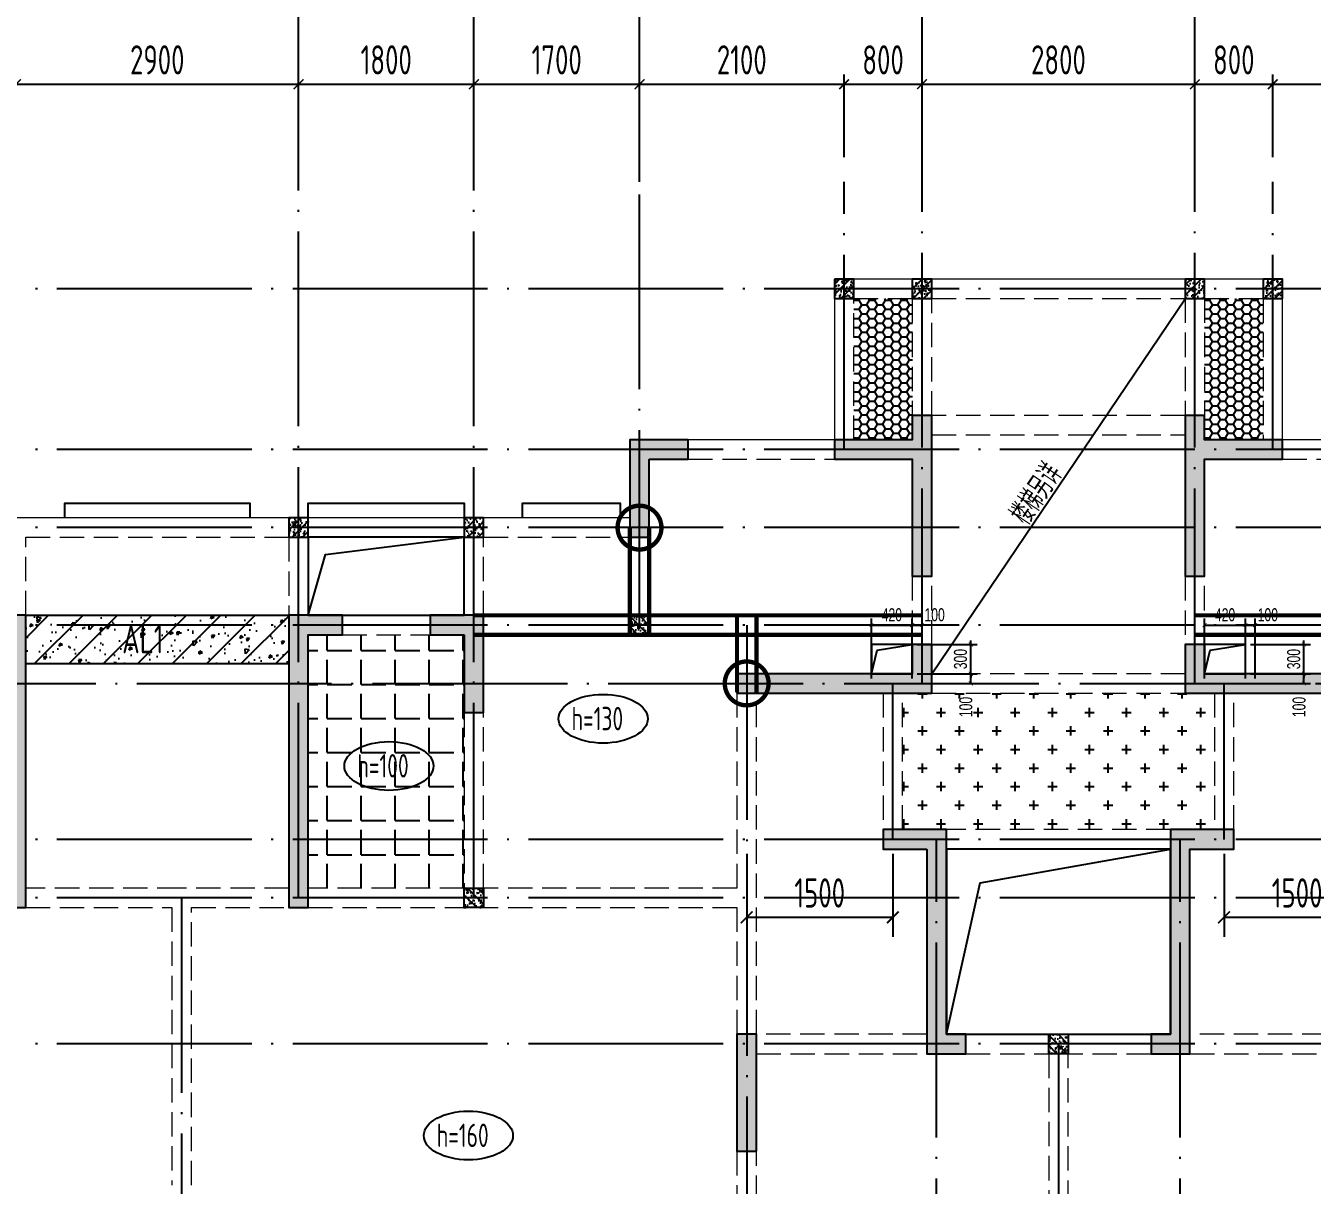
# Model space of a CAD drawing. Extents: x -1307975 to -76406, y -96289 to 379359.
# Drawn here: x -830740 to -817535, y 144855 to 156755 of the extents above; entities that cross this region are included whole.
import ezdxf
from ezdxf.enums import TextEntityAlignment as Align

# ---------------------------------------------------------------- set-up
doc = ezdxf.new("R2010")
doc.units = 0
doc.header["$LTSCALE"] = 1000
for name, pattern in [('DASH', [0.35, 0.25, -0.1]), ('DASHED', [0.75, 0.5, -0.25]), ('DOTE', [2.42, 2, -0.2, 0.02, -0.2])]:
    doc.linetypes.add(name, pattern=pattern)
doc.layers.get('0').update_dxf_attribs({"linetype": 'CONTINUOUS'})
doc.layers.get('DEFPOINTS').update_dxf_attribs({"linetype": 'CONTINUOUS'})
doc.layers.add('+公共字体', color=7, linetype='CONTINUOUS', lineweight=20)
for name, color, linetype in [('A-AXIS', 1, 'CONTINUOUS'), ('A-DOTE', 10, 'DOTE'), ('BEAM', 4, 'DASHED'), ('ROOF', 183, 'CONTINUOUS'), ('S-B板填充', 251, 'CONTINUOUS'), ('S-B板标注', 3, 'CONTINUOUS'), ('S-B板配筋号', 7, 'CONTINUOUS'), ('S-C承台编号', 6, 'CONTINUOUS'), ('S-D洞口', 4, 'CONTINUOUS'), ('S-D洞口标注', 3, 'CONTINUOUS'), ('S-L主梁线', 4, 'DASH'), ('S-Q墙填充', 252, 'CONTINUOUS'), ('S-Q墙实线', 6, 'CONTINUOUS'), ('S-Q墙标注', 3, 'CONTINUOUS'), ('S-Y一般标注', 3, 'CONTINUOUS'), ('S-板正筋', 2, 'CONTINUOUS'), ('S-构造柱', 212, 'CONTINUOUS'), ('TEXT', 2, 'CONTINUOUS'), ('水平筋标注', 7, 'CONTINUOUS'), ('看线', 251, 'CONTINUOUS')]:
    doc.layers.add(name, color=color, linetype=linetype)
doc.layers.add('配箍校核', color=34, linetype='CONTINUOUS', plot=False)
doc.styles.add('TSSD_DIMENSION', font='Tssdeng.shx', dxfattribs={"width": 0.7, "bigfont": 'tssdchn.shx'})
doc.styles.add('TSSD_REIN', font='tssdeng.shx', dxfattribs={"width": 0.7, "height": 300, "bigfont": 'tssdchn.shx'})
doc.styles.add('结构文字', font='zstxt.shx', dxfattribs={"width": 0.7, "bigfont": 'zshz.shx'})
doc.dimstyles.new('STRUCK', dxfattribs={"dimtxt": 400, "dimasz": 121, "dimexe": 200, "dimexo": 150, "dimgap": 115, "dimtad": 1, "dimdec": 0, "dimdsep": 46, "dimtxsty": '结构文字', "dimblk": 'ARCHTICK', "dimcen": 400, "dimclrd": 3, "dimclre": 3, "dimclrt": 7, "dimadec": 0, "dimazin": 0, "dimtfac": 1, "dimtdec": 0, "dimtix": 1, "dimtmove": 2, "dimatfit": 3, "dimldrblk": '_DIMX', "dimfxl": 1, "dimtolj": 1, "dimtzin": 0, "dimarcsym": 0})
doc.dimstyles.new('STRUCK30', dxfattribs={"dimscale": 0.33333, "dimtxt": 400, "dimasz": 121, "dimexe": 200, "dimexo": 150, "dimgap": 115, "dimtad": 1, "dimdec": 0, "dimdsep": 46, "dimtxsty": '结构文字', "dimblk": 'ARCHTICK', "dimcen": 400, "dimclrd": 3, "dimclre": 3, "dimclrt": 7, "dimadec": 0, "dimazin": 0, "dimtfac": 1, "dimtdec": 0, "dimtix": 1, "dimtmove": 2, "dimatfit": 3, "dimldrblk": '_DIMX', "dimfxl": 1, "dimtolj": 1, "dimtzin": 0, "dimarcsym": 0})
doc.dimstyles.new('TSSD_100_100', dxfattribs={"dimtxt": 300, "dimasz": 100, "dimexe": 100, "dimexo": 250, "dimgap": 100, "dimtad": 1, "dimdec": 0, "dimzin": 0, "dimdsep": 46, "dimtxsty": 'TSSD_DIMENSION', "dimblk": 'ARCHTICK', "dimcen": 0, "dimdle": 100, "dimclrt": 7, "dimadec": 0, "dimazin": 0, "dimtfac": 1, "dimtdec": 0, "dimtix": 1, "dimtmove": 2, "dimatfit": 3, "dimldrblk": 'ARCHTICK', "dimfxl": 1, "dimtolj": 1, "dimtzin": 0, "dimarcsym": 0})

# ---------------------------------------------------------------- blocks, each defined once
blk = doc.blocks.new('_ArchTick')
at = {"color": 0, "linetype": 'ByBlock', "const_width": 0.15}
blk.add_lwpolyline([(-0.5, -0.5), (0.5, 0.5)], dxfattribs=at)
blk = doc.blocks.new('*D275')
at = {"layer": 'DEFPOINTS', "color": 0, "transparency": 16777216}
for p in [(31400, 19250), (29600, 18250), (31400, 18250)]:
    blk.add_point(p, dxfattribs=at)
at = {"layer": 'S-Y一般标注', "color": 0, "lineweight": -2, "transparency": 16777216}
for p, q in [((29600, 18500), (29600, 19350)), ((31400, 18500), (31400, 19350)), ((29500, 19250), (31500, 19250))]:
    blk.add_line(p, q, dxfattribs=at)
at = {"layer": 'S-Y一般标注', "color": 0, "lineweight": -2, "transparency": 16777216, "xscale": 100, "yscale": 100, "zscale": 100, "rotation": 180}
blk.add_blockref('_ArchTick', (29600, 19250), dxfattribs=at)
at = {"layer": 'S-Y一般标注', "color": 0, "lineweight": -2, "transparency": 16777216, "xscale": 100, "yscale": 100, "zscale": 100}
blk.add_blockref('_ArchTick', (31400, 19250), dxfattribs=at)
at = {"layer": 'S-Y一般标注', "color": 7, "transparency": 16777216, "insert": (30500, 19500), "char_height": 300, "attachment_point": 5, "style": 'TSSD_DIMENSION'}
blk.add_mtext('\\A1;1800', dxfattribs=at)
blk = doc.blocks.new('*D276')
at = {"layer": 'DEFPOINTS', "color": 0, "transparency": 16777216}
for p in [(34300, 19250), (31400, 18250), (34300, 18250)]:
    blk.add_point(p, dxfattribs=at)
at = {"layer": 'S-Y一般标注', "color": 0, "lineweight": -2, "transparency": 16777216}
for p, q in [((31400, 18500), (31400, 19350)), ((34300, 18500), (34300, 19350)), ((31300, 19250), (34400, 19250))]:
    blk.add_line(p, q, dxfattribs=at)
at = {"layer": 'S-Y一般标注', "color": 0, "lineweight": -2, "transparency": 16777216, "xscale": 100, "yscale": 100, "zscale": 100, "rotation": 180}
blk.add_blockref('_ArchTick', (31400, 19250), dxfattribs=at)
at = {"layer": 'S-Y一般标注', "color": 0, "lineweight": -2, "transparency": 16777216, "xscale": 100, "yscale": 100, "zscale": 100}
blk.add_blockref('_ArchTick', (34300, 19250), dxfattribs=at)
at = {"layer": 'S-Y一般标注', "color": 7, "transparency": 16777216, "insert": (32850, 19500), "char_height": 300, "attachment_point": 5, "style": 'TSSD_DIMENSION'}
blk.add_mtext('\\A1;2900', dxfattribs=at)
blk = doc.blocks.new('*D277')
at = {"layer": 'DEFPOINTS', "color": 0, "transparency": 16777216}
for p in [(36100, 19250), (34300, 18250), (36100, 18250)]:
    blk.add_point(p, dxfattribs=at)
at = {"layer": 'S-Y一般标注', "color": 0, "lineweight": -2, "transparency": 16777216}
for p, q in [((34300, 18500), (34300, 19350)), ((36100, 18500), (36100, 19350)), ((34200, 19250), (36200, 19250))]:
    blk.add_line(p, q, dxfattribs=at)
at = {"layer": 'S-Y一般标注', "color": 0, "lineweight": -2, "transparency": 16777216, "xscale": 100, "yscale": 100, "zscale": 100, "rotation": 180}
blk.add_blockref('_ArchTick', (34300, 19250), dxfattribs=at)
at = {"layer": 'S-Y一般标注', "color": 0, "lineweight": -2, "transparency": 16777216, "xscale": 100, "yscale": 100, "zscale": 100}
blk.add_blockref('_ArchTick', (36100, 19250), dxfattribs=at)
at = {"layer": 'S-Y一般标注', "color": 7, "transparency": 16777216, "insert": (35200, 19500), "char_height": 300, "attachment_point": 5, "style": 'TSSD_DIMENSION'}
blk.add_mtext('\\A1;1800', dxfattribs=at)
blk = doc.blocks.new('*D278')
at = {"layer": 'DEFPOINTS', "color": 0, "transparency": 16777216}
for p in [(37800, 19250), (36100, 18250), (37800, 18250)]:
    blk.add_point(p, dxfattribs=at)
at = {"layer": 'S-Y一般标注', "color": 0, "lineweight": -2, "transparency": 16777216}
for p, q in [((36100, 18500), (36100, 19350)), ((37800, 18500), (37800, 19350)), ((36000, 19250), (37900, 19250))]:
    blk.add_line(p, q, dxfattribs=at)
at = {"layer": 'S-Y一般标注', "color": 0, "lineweight": -2, "transparency": 16777216, "xscale": 100, "yscale": 100, "zscale": 100, "rotation": 180}
blk.add_blockref('_ArchTick', (36100, 19250), dxfattribs=at)
at = {"layer": 'S-Y一般标注', "color": 0, "lineweight": -2, "transparency": 16777216, "xscale": 100, "yscale": 100, "zscale": 100}
blk.add_blockref('_ArchTick', (37800, 19250), dxfattribs=at)
at = {"layer": 'S-Y一般标注', "color": 7, "transparency": 16777216, "insert": (36950, 19500), "char_height": 300, "attachment_point": 5, "style": 'TSSD_DIMENSION'}
blk.add_mtext('\\A1;1700', dxfattribs=at)
blk = doc.blocks.new('*D279')
at = {"layer": 'DEFPOINTS', "color": 0, "transparency": 16777216}
for p in [(40700, 19250), (39900, 18250), (40700, 18250)]:
    blk.add_point(p, dxfattribs=at)
at = {"layer": 'S-Y一般标注', "color": 0, "lineweight": -2, "transparency": 16777216}
for p, q in [((39900, 18500), (39900, 19350)), ((40700, 18500), (40700, 19350)), ((39800, 19250), (40800, 19250))]:
    blk.add_line(p, q, dxfattribs=at)
at = {"layer": 'S-Y一般标注', "color": 0, "lineweight": -2, "transparency": 16777216, "xscale": 100, "yscale": 100, "zscale": 100, "rotation": 180}
blk.add_blockref('_ArchTick', (39900, 19250), dxfattribs=at)
at = {"layer": 'S-Y一般标注', "color": 0, "lineweight": -2, "transparency": 16777216, "xscale": 100, "yscale": 100, "zscale": 100}
blk.add_blockref('_ArchTick', (40700, 19250), dxfattribs=at)
at = {"layer": 'S-Y一般标注', "color": 7, "transparency": 16777216, "insert": (40300, 19500), "char_height": 300, "attachment_point": 5, "style": 'TSSD_DIMENSION'}
blk.add_mtext('\\A1;800', dxfattribs=at)
blk = doc.blocks.new('*D280')
at = {"layer": 'DEFPOINTS', "color": 0, "transparency": 16777216}
for p in [(43500, 19250), (40700, 18250), (43500, 18250)]:
    blk.add_point(p, dxfattribs=at)
at = {"layer": 'S-Y一般标注', "color": 0, "lineweight": -2, "transparency": 16777216}
for p, q in [((40700, 18500), (40700, 19350)), ((43500, 18500), (43500, 19350)), ((40600, 19250), (43600, 19250))]:
    blk.add_line(p, q, dxfattribs=at)
at = {"layer": 'S-Y一般标注', "color": 0, "lineweight": -2, "transparency": 16777216, "xscale": 100, "yscale": 100, "zscale": 100, "rotation": 180}
blk.add_blockref('_ArchTick', (40700, 19250), dxfattribs=at)
at = {"layer": 'S-Y一般标注', "color": 0, "lineweight": -2, "transparency": 16777216, "xscale": 100, "yscale": 100, "zscale": 100}
blk.add_blockref('_ArchTick', (43500, 19250), dxfattribs=at)
at = {"layer": 'S-Y一般标注', "color": 7, "transparency": 16777216, "insert": (42100, 19500), "char_height": 300, "attachment_point": 5, "style": 'TSSD_DIMENSION'}
blk.add_mtext('\\A1;2800', dxfattribs=at)
blk = doc.blocks.new('*D281')
at = {"layer": 'DEFPOINTS', "color": 0, "transparency": 16777216}
for p in [(46400, 19250), (44300, 18250), (46400, 18250)]:
    blk.add_point(p, dxfattribs=at)
at = {"layer": 'S-Y一般标注', "color": 0, "lineweight": -2, "transparency": 16777216}
for p, q in [((44300, 18500), (44300, 19350)), ((46400, 18500), (46400, 19350)), ((44200, 19250), (46500, 19250))]:
    blk.add_line(p, q, dxfattribs=at)
at = {"layer": 'S-Y一般标注', "color": 0, "lineweight": -2, "transparency": 16777216, "xscale": 100, "yscale": 100, "zscale": 100, "rotation": 180}
blk.add_blockref('_ArchTick', (44300, 19250), dxfattribs=at)
at = {"layer": 'S-Y一般标注', "color": 0, "lineweight": -2, "transparency": 16777216, "xscale": 100, "yscale": 100, "zscale": 100}
blk.add_blockref('_ArchTick', (46400, 19250), dxfattribs=at)
at = {"layer": 'S-Y一般标注', "color": 7, "transparency": 16777216, "insert": (45742, 19500), "char_height": 300, "attachment_point": 5, "style": 'TSSD_DIMENSION'}
blk.add_mtext('\\A1;2100', dxfattribs=at)
blk = doc.blocks.new('*D299')
at = {"layer": 'DEFPOINTS', "color": 0, "transparency": 16777216}
for p in [(39900, 19250), (37800, 18250), (39900, 18250)]:
    blk.add_point(p, dxfattribs=at)
at = {"layer": 'S-Y一般标注', "color": 0, "lineweight": -2, "transparency": 16777216}
for p, q in [((37800, 18500), (37800, 19350)), ((39900, 18500), (39900, 19350)), ((37700, 19250), (40000, 19250))]:
    blk.add_line(p, q, dxfattribs=at)
at = {"layer": 'S-Y一般标注', "color": 0, "lineweight": -2, "transparency": 16777216, "xscale": 100, "yscale": 100, "zscale": 100, "rotation": 180}
blk.add_blockref('_ArchTick', (37800, 19250), dxfattribs=at)
at = {"layer": 'S-Y一般标注', "color": 0, "lineweight": -2, "transparency": 16777216, "xscale": 100, "yscale": 100, "zscale": 100}
blk.add_blockref('_ArchTick', (39900, 19250), dxfattribs=at)
at = {"layer": 'S-Y一般标注', "color": 7, "transparency": 16777216, "insert": (38850, 19500), "char_height": 300, "attachment_point": 5, "style": 'TSSD_DIMENSION'}
blk.add_mtext('\\A1;2100', dxfattribs=at)
blk = doc.blocks.new('*D300')
at = {"layer": 'DEFPOINTS', "color": 0, "transparency": 16777216}
for p in [(44300, 19250), (43500, 18250), (44300, 18250)]:
    blk.add_point(p, dxfattribs=at)
at = {"layer": 'S-Y一般标注', "color": 0, "lineweight": -2, "transparency": 16777216}
for p, q in [((43500, 18500), (43500, 19350)), ((44300, 18500), (44300, 19350)), ((43400, 19250), (44400, 19250))]:
    blk.add_line(p, q, dxfattribs=at)
at = {"layer": 'S-Y一般标注', "color": 0, "lineweight": -2, "transparency": 16777216, "xscale": 100, "yscale": 100, "zscale": 100, "rotation": 180}
blk.add_blockref('_ArchTick', (43500, 19250), dxfattribs=at)
at = {"layer": 'S-Y一般标注', "color": 0, "lineweight": -2, "transparency": 16777216, "xscale": 100, "yscale": 100, "zscale": 100}
blk.add_blockref('_ArchTick', (44300, 19250), dxfattribs=at)
at = {"layer": 'S-Y一般标注', "color": 7, "transparency": 16777216, "insert": (43900, 19500), "char_height": 300, "attachment_point": 5, "style": 'TSSD_DIMENSION'}
blk.add_mtext('\\A1;800', dxfattribs=at)
blk = doc.blocks.new('20210729.03504727')
at = {"layer": '看线', "color": 202, "ltscale": 0.5}
for points in [[(26800, 10800), (26800, 10950), (28700, 10950), (28700, 10800)], [(29300, 10800), (29300, 10950), (30900, 10950), (30900, 10800)], [(31500, 10800), (31500, 10950), (32500, 10950), (32500, 10800)]]:
    blk.add_lwpolyline(points, dxfattribs=at)
blk = doc.blocks.new('*D920')
at = {"layer": 'DEFPOINTS', "color": 0, "transparency": 16777216}
for p in [(-818220, 150405), (-817620, 150405), (-818220, 150105)]:
    blk.add_point(p, dxfattribs=at)
at = {"layer": 'S-D洞口标注', "color": 3, "lineweight": -2, "transparency": 16777216}
for p, q in [((-817620, 150405), (-817620, 150445)), ((-818170, 150405), (-817554, 150405)), ((-817620, 150105), (-817620, 150405)), ((-818170, 150105), (-817554, 150105)), ((-817620, 150105), (-817620, 150065))]:
    blk.add_line(p, q, dxfattribs=at)
at = {"layer": 'S-D洞口标注', "color": 3, "lineweight": -2, "transparency": 16777216, "xscale": 40.33293, "yscale": 40.33293, "zscale": 40.33293}
for p, rotation in [((-817620, 150405), 270), ((-817620, 150105), 90)]:
    blk.add_blockref('_ArchTick', p, dxfattribs=dict(at, rotation=rotation))
at = {"layer": 'S-D洞口标注', "color": 7, "transparency": 16777216, "insert": (-817725, 150255), "char_height": 133.3, "attachment_point": 5, "rotation": 90, "style": '结构文字'}
blk.add_mtext('\\A1;300', dxfattribs=at)
blk = doc.blocks.new('_DIMX')
blk.add_line((-150, 0), (150, 0))
at = {"const_width": 50}
blk.add_lwpolyline([(-70, -70), (70, 70)], dxfattribs=at)
blk = doc.blocks.new('*D921')
at = {"layer": 'DEFPOINTS', "color": 0, "transparency": 16777216}
for p in [(-818220, 150604), (-818640, 150004), (-818220, 150005)]:
    blk.add_point(p, dxfattribs=at)
at = {"layer": 'S-D洞口标注', "color": 3, "lineweight": -2, "transparency": 16777216}
for p, q in [((-818640, 150054), (-818640, 150671)), ((-818640, 150604), (-818220, 150604)), ((-818220, 150055), (-818220, 150671))]:
    blk.add_line(p, q, dxfattribs=at)
at = {"layer": 'S-D洞口标注', "color": 3, "lineweight": -2, "transparency": 16777216, "xscale": 40.33293, "yscale": 40.33293, "zscale": 40.33293, "rotation": 180}
blk.add_blockref('_ArchTick', (-818640, 150604), dxfattribs=at)
at = {"layer": 'S-D洞口标注', "color": 3, "lineweight": -2, "transparency": 16777216, "xscale": 40.33293, "yscale": 40.33293, "zscale": 40.33293}
blk.add_blockref('_ArchTick', (-818220, 150604), dxfattribs=at)
at = {"layer": 'S-D洞口标注', "color": 7, "transparency": 16777216, "insert": (-818430, 150709), "char_height": 133.3, "attachment_point": 5, "style": '结构文字'}
blk.add_mtext('\\A1;420', dxfattribs=at)
blk = doc.blocks.new('*D922')
at = {"layer": 'DEFPOINTS', "color": 0, "transparency": 16777216}
for p in [(-818120, 150604), (-818220, 150005), (-818120, 150005)]:
    blk.add_point(p, dxfattribs=at)
at = {"layer": 'S-D洞口标注', "color": 3, "lineweight": -2, "transparency": 16777216}
for p, q in [((-818220, 150055), (-818220, 150671)), ((-818220, 150604), (-818120, 150604)), ((-818120, 150055), (-818120, 150671))]:
    blk.add_line(p, q, dxfattribs=at)
at = {"layer": 'S-D洞口标注', "color": 3, "lineweight": -2, "transparency": 16777216, "xscale": 40.33293, "yscale": 40.33293, "zscale": 40.33293, "rotation": 180}
blk.add_blockref('_ArchTick', (-818220, 150604), dxfattribs=at)
at = {"layer": 'S-D洞口标注', "color": 3, "lineweight": -2, "transparency": 16777216, "xscale": 40.33293, "yscale": 40.33293, "zscale": 40.33293}
blk.add_blockref('_ArchTick', (-818120, 150604), dxfattribs=at)
at = {"layer": 'S-D洞口标注', "color": 7, "transparency": 16777216, "insert": (-817991, 150709), "char_height": 133.3, "attachment_point": 5, "style": '结构文字'}
blk.add_mtext('\\A1;100', dxfattribs=at)
blk = doc.blocks.new('*D923')
at = {"layer": 'DEFPOINTS', "color": 0, "transparency": 16777216}
for p in [(-818220, 150105), (-817620, 150105), (-818220, 150005)]:
    blk.add_point(p, dxfattribs=at)
at = {"layer": 'S-D洞口标注', "color": 3, "lineweight": -2, "transparency": 16777216}
for p, q in [((-818170, 150105), (-817554, 150105)), ((-817620, 150005), (-817620, 150105)), ((-818170, 150005), (-817554, 150005))]:
    blk.add_line(p, q, dxfattribs=at)
at = {"layer": 'S-D洞口标注', "color": 3, "lineweight": -2, "transparency": 16777216, "xscale": 40.33293, "yscale": 40.33293, "zscale": 40.33293}
for p, rotation in [((-817620, 150105), 90), ((-817620, 150005), 270)]:
    blk.add_blockref('_ArchTick', p, dxfattribs=dict(at, rotation=rotation))
at = {"layer": 'S-D洞口标注', "color": 7, "transparency": 16777216, "insert": (-817670, 149763), "char_height": 133.3, "attachment_point": 5, "rotation": 90, "style": '结构文字'}
blk.add_mtext('\\A1;100', dxfattribs=at)
blk = doc.blocks.new('*D924')
at = {"layer": 'DEFPOINTS', "color": 0, "transparency": 16777216}
for p in [(-821640, 150405), (-821040, 150405), (-821640, 150105)]:
    blk.add_point(p, dxfattribs=at)
at = {"layer": 'S-D洞口标注', "color": 3, "lineweight": -2, "transparency": 16777216}
for p, q in [((-821040, 150405), (-821040, 150445)), ((-821590, 150405), (-820974, 150405)), ((-821040, 150105), (-821040, 150405)), ((-821590, 150105), (-820974, 150105)), ((-821040, 150105), (-821040, 150065))]:
    blk.add_line(p, q, dxfattribs=at)
at = {"layer": 'S-D洞口标注', "color": 3, "lineweight": -2, "transparency": 16777216, "xscale": 40.33293, "yscale": 40.33293, "zscale": 40.33293}
for p, rotation in [((-821040, 150405), 270), ((-821040, 150105), 90)]:
    blk.add_blockref('_ArchTick', p, dxfattribs=dict(at, rotation=rotation))
at = {"layer": 'S-D洞口标注', "color": 7, "transparency": 16777216, "insert": (-821145, 150255), "char_height": 133.3, "attachment_point": 5, "rotation": 90, "style": '结构文字'}
blk.add_mtext('\\A1;300', dxfattribs=at)
blk = doc.blocks.new('*D925')
at = {"layer": 'DEFPOINTS', "color": 0, "transparency": 16777216}
for p in [(-821640, 150604), (-822060, 150004), (-821640, 150005)]:
    blk.add_point(p, dxfattribs=at)
at = {"layer": 'S-D洞口标注', "color": 3, "lineweight": -2, "transparency": 16777216}
for p, q in [((-822060, 150054), (-822060, 150671)), ((-822060, 150604), (-821640, 150604)), ((-821640, 150055), (-821640, 150671))]:
    blk.add_line(p, q, dxfattribs=at)
at = {"layer": 'S-D洞口标注', "color": 3, "lineweight": -2, "transparency": 16777216, "xscale": 40.33293, "yscale": 40.33293, "zscale": 40.33293, "rotation": 180}
blk.add_blockref('_ArchTick', (-822060, 150604), dxfattribs=at)
at = {"layer": 'S-D洞口标注', "color": 3, "lineweight": -2, "transparency": 16777216, "xscale": 40.33293, "yscale": 40.33293, "zscale": 40.33293}
blk.add_blockref('_ArchTick', (-821640, 150604), dxfattribs=at)
at = {"layer": 'S-D洞口标注', "color": 7, "transparency": 16777216, "insert": (-821850, 150709), "char_height": 133.3, "attachment_point": 5, "style": '结构文字'}
blk.add_mtext('\\A1;420', dxfattribs=at)
blk = doc.blocks.new('*D926')
at = {"layer": 'DEFPOINTS', "color": 0, "transparency": 16777216}
for p in [(-821540, 150604), (-821640, 150005), (-821540, 150005)]:
    blk.add_point(p, dxfattribs=at)
at = {"layer": 'S-D洞口标注', "color": 3, "lineweight": -2, "transparency": 16777216}
for p, q in [((-821640, 150055), (-821640, 150671)), ((-821640, 150604), (-821540, 150604)), ((-821540, 150055), (-821540, 150671))]:
    blk.add_line(p, q, dxfattribs=at)
at = {"layer": 'S-D洞口标注', "color": 3, "lineweight": -2, "transparency": 16777216, "xscale": 40.33293, "yscale": 40.33293, "zscale": 40.33293, "rotation": 180}
blk.add_blockref('_ArchTick', (-821640, 150604), dxfattribs=at)
at = {"layer": 'S-D洞口标注', "color": 3, "lineweight": -2, "transparency": 16777216, "xscale": 40.33293, "yscale": 40.33293, "zscale": 40.33293}
blk.add_blockref('_ArchTick', (-821540, 150604), dxfattribs=at)
at = {"layer": 'S-D洞口标注', "color": 7, "transparency": 16777216, "insert": (-821411, 150709), "char_height": 133.3, "attachment_point": 5, "style": '结构文字'}
blk.add_mtext('\\A1;100', dxfattribs=at)
blk = doc.blocks.new('*D927')
at = {"layer": 'DEFPOINTS', "color": 0, "transparency": 16777216}
for p in [(-821640, 150105), (-821040, 150105), (-821640, 150005)]:
    blk.add_point(p, dxfattribs=at)
at = {"layer": 'S-D洞口标注', "color": 3, "lineweight": -2, "transparency": 16777216}
for p, q in [((-821590, 150105), (-820974, 150105)), ((-821040, 150005), (-821040, 150105)), ((-821590, 150005), (-820974, 150005))]:
    blk.add_line(p, q, dxfattribs=at)
at = {"layer": 'S-D洞口标注', "color": 3, "lineweight": -2, "transparency": 16777216, "xscale": 40.33293, "yscale": 40.33293, "zscale": 40.33293}
for p, rotation in [((-821040, 150105), 90), ((-821040, 150005), 270)]:
    blk.add_blockref('_ArchTick', p, dxfattribs=dict(at, rotation=rotation))
at = {"layer": 'S-D洞口标注', "color": 7, "transparency": 16777216, "insert": (-821090, 149763), "char_height": 133.3, "attachment_point": 5, "rotation": 90, "style": '结构文字'}
blk.add_mtext('\\A1;100', dxfattribs=at)
blk = doc.blocks.new('20210803.22403995')
at = {"layer": '+公共字体', "color": 2, "const_width": 45}
for points in [[(-831038, -168387, 1), (-831038, -167937, 1), (-831038, -168387, -1)], [(-829938, -169986, 1), (-829938, -169536, 1), (-829938, -169986, -1)]]:
    blk.add_lwpolyline(points, format="xyb", dxfattribs=at)
blk = doc.blocks.new('20210807.15312446')
at = {"layer": 'S-Q墙填充'}
h = blk.add_hatch(color=252, dxfattribs=at)
h.dxf.hatch_style = 1
h.paths.add_polyline_path([(97216, 67840), (97216, 68190), (97016, 68190), (97016, 67940), (96216, 67940), (96216, 67740), (97016, 67740), (97016, 66540), (97216, 66540)])
h = blk.add_hatch(color=252, dxfattribs=at)
h.dxf.hatch_style = 1
h.paths.add_polyline_path([(99816, 67840), (99816, 66540), (100016, 66540), (100016, 67740), (100815, 67740), (100815, 67940), (100016, 67940), (100016, 68190), (99816, 68190)])
h = blk.add_hatch(color=252, dxfattribs=at)
h.dxf.hatch_style = 1
h.paths.add_polyline_path([(94316, 67740), (94716, 67740), (94716, 67940), (94116, 67940), (94116, 66940), (94316, 66940)])
h = blk.add_hatch(color=252, dxfattribs=at)
h.dxf.hatch_style = 1
h.paths.add_polyline_path([(87916, 66140), (87416, 66140), (87416, 65940), (87716, 65940), (87716, 63140), (87916, 63140)])
h = blk.add_hatch(color=252, dxfattribs=at)
h.dxf.hatch_style = 1
h.paths.add_polyline_path([(90616, 66140), (90616, 63140), (90816, 63140), (90816, 65940), (91166, 65940), (91166, 66140)])
h = blk.add_hatch(color=252, dxfattribs=at)
h.dxf.hatch_style = 1
h.paths.add_polyline_path([(92416, 65940), (92416, 65140), (92616, 65140), (92616, 66140), (92066, 66140), (92066, 65940)])
h = blk.add_hatch(color=252, dxfattribs=at)
h.dxf.hatch_style = 1
h.paths.add_polyline_path([(95216, 65340), (96816, 65340), (97216, 65340), (97216, 65840), (97016, 65840), (97016, 65540), (96816, 65540), (95216, 65540)])
h = blk.add_hatch(color=252, dxfattribs=at)
h.dxf.hatch_style = 1
h.paths.add_polyline_path([(100016, 65540), (100016, 65840), (99816, 65840), (99816, 65340), (100216, 65340), (101816, 65340), (101816, 65540), (100216, 65540)])
h = blk.add_hatch(color=252, dxfattribs=at)
h.dxf.hatch_style = 1
h.paths.add_polyline_path([(97166, 63740), (97166, 61640), (97566, 61640), (97566, 61840), (97366, 61840), (97366, 63940), (96716, 63940), (96716, 63740)])
h = blk.add_hatch(color=252, dxfattribs=at)
h.dxf.hatch_style = 1
h.paths.add_polyline_path([(99666, 61840), (99466, 61840), (99466, 61640), (99866, 61640), (99866, 63740), (100316, 63740), (100316, 63940), (99666, 63940)])
h = blk.add_hatch(color=252, dxfattribs=at)
h.dxf.hatch_style = 1
h.paths.add_polyline_path([(95416, 60640), (95416, 61840), (95216, 61840), (95216, 60640)])
at = {"layer": 'S-D洞口', "color": 5}
for points in [[(90816, 66140), (92416, 66140), (92416, 66940), (90816, 66940), (90816, 66140), (90993, 66762), (92416, 66940)], [(97366, 61840), (99666, 61840), (99666, 63740), (97366, 63740), (97366, 61840), (97712, 63393), (99666, 63740)]]:
    blk.add_lwpolyline(points, dxfattribs=at)
at = {"layer": 'S-L主梁线', "linetype": 'ByBlock', "lineweight": 18}
for p, q in [((96216, 69590), (96216, 67940)), ((97116, 69590), (96216, 69590)), ((99916, 69590), (97116, 69590)), ((100816, 69590), (99916, 69590)), ((100816, 67940), (100816, 69590)), ((96216, 67940), (94716, 67940)), ((102316, 67940), (100816, 67940)), ((90716, 67140), (87716, 67140)), ((92516, 67140), (90716, 67140)), ((94116, 67140), (92516, 67140)), ((90816, 66940), (92416, 66940)), ((90816, 66140), (90816, 66940)), ((92416, 66940), (92416, 66140)), ((92066, 66140), (91166, 66140)), ((97366, 63740), (99666, 63740)), ((98516, 61840), (97566, 61840)), ((99466, 61840), (98516, 61840))]:
    blk.add_line(p, q, dxfattribs=at)
at = {"layer": 'S-L主梁线', "linetype": 'DASH', "lineweight": 18}
for p, q in [((96416, 69390), (97016, 69390)), ((96416, 67940), (96416, 69390)), ((97016, 69390), (97016, 68190)), ((97216, 69390), (99816, 69390)), ((97216, 68190), (97216, 69390)), ((99816, 69390), (99816, 68190)), ((100015, 69390), (100016, 68190)), ((100016, 69390), (100616, 69390)), ((100616, 69390), (100616, 67940)), ((99815, 68190), (97216, 68190)), ((97216, 67990), (99816, 67990)), ((94716, 67740), (96216, 67740)), ((100816, 67740), (102316, 67740)), ((87916, 66940), (90616, 66940)), ((87916, 66140), (87916, 66940)), ((90616, 66940), (90616, 66140)), ((92616, 66940), (94116, 66940)), ((92616, 66140), (92616, 66940)), ((97016, 66540), (97016, 65840)), ((97216, 65840), (97216, 66540)), ((99816, 66540), (99816, 65840)), ((100016, 65840), (100016, 66540)), ((91166, 65940), (92066, 65940)), ((99816, 65540), (97216, 65540)), ((95216, 65340), (95216, 63340)), ((95416, 63240), (95416, 65340)), ((96716, 65340), (96716, 63940)), ((96916, 63940), (96916, 65340)), ((97216, 65340), (99816, 65340)), ((100116, 65340), (100116, 63940)), ((100316, 63940), (100316, 65340)), ((92416, 65140), (92416, 63340)), ((92616, 63340), (92616, 65140)), ((99666, 63940), (97366, 63940)), ((89516, 63340), (87916, 63340)), ((90616, 63340), (89516, 63340)), ((92416, 63340), (90816, 63340)), ((95216, 63340), (92616, 63340)), ((87916, 63140), (89416, 63140)), ((89416, 63140), (89416, 60290)), ((89616, 63140), (90616, 63140)), ((89616, 60290), (89616, 63140)), ((90816, 63140), (92516, 63140)), ((92516, 63140), (95216, 63140)), ((95216, 63140), (95216, 61840)), ((95416, 61840), (95416, 63240)), ((97166, 61840), (95416, 61840)), ((101616, 61840), (99866, 61840)), ((95416, 61640), (97166, 61640)), ((97566, 61640), (98516, 61640)), ((98416, 61640), (98416, 57640)), ((98516, 61640), (99466, 61640)), ((98616, 57640), (98616, 61640)), ((99866, 61640), (101616, 61640)), ((95216, 60640), (95216, 59090)), ((95416, 59090), (95416, 60640))]:
    blk.add_line(p, q, dxfattribs=at)
at = {"layer": 'S-Q墙实线'}
blk.add_lwpolyline([(97216, 67840), (97216, 68190), (97016, 68190), (97016, 67940), (96216, 67940), (96216, 67740), (97016, 67740), (97016, 66540), (97216, 66540), (97216, 67840)], dxfattribs=at)
for points in [[(99816, 67840), (99816, 66540), (100016, 66540), (100016, 67740), (100815, 67740), (100815, 67940), (100016, 67940), (100016, 68190), (99816, 68190)], [(94316, 67740), (94716, 67740), (94716, 67940), (94116, 67940), (94116, 66940), (94316, 66940)], [(87916, 66140), (87416, 66140), (87416, 65940), (87716, 65940), (87716, 63140), (87916, 63140)], [(90616, 66140), (90616, 63140), (90816, 63140), (90816, 65940), (91166, 65940), (91166, 66140)], [(92416, 65940), (92416, 65140), (92616, 65140), (92616, 66140), (92066, 66140), (92066, 65940)], [(95216, 65340), (96816, 65340), (97216, 65340), (97216, 65840), (97016, 65840), (97016, 65540), (96816, 65540), (95216, 65540)], [(100016, 65540), (100016, 65840), (99816, 65840), (99816, 65340), (100216, 65340), (101816, 65340), (101816, 65540), (100216, 65540)], [(97166, 63740), (97166, 61640), (97566, 61640), (97566, 61840), (97366, 61840), (97366, 63940), (96716, 63940), (96716, 63740)], [(99666, 61840), (99466, 61840), (99466, 61640), (99866, 61640), (99866, 63740), (100316, 63740), (100316, 63940), (99666, 63940)], [(95416, 60640), (95416, 61840), (95216, 61840), (95216, 60640)]]:
    blk.add_lwpolyline(points, close=True, dxfattribs=at)
blk = doc.blocks.new('20210730.02141516')
at = {"layer": 'S-构造柱'}
h = blk.add_hatch(dxfattribs=at)
h.set_pattern_fill('ARMORED', color=256, scale=15, angle=-90, style=0)
h.set_pattern_definition([(320, (-154189.41, 3278673.45), (-9.4128202, -107.5890274), [11.25, -123.75]), (265, (-154189.41, 3278673.45), (112.82882, 20.8127), [9, -99]), (10.4514, (-154190.19, 3278664.49), (103.4159313, -86.7764073), [9.5610285, -105.1713168]), (316.1842, (-154159.41, 3278673.45), (-24.827852, -160.0861573), [16.875, -185.625]), (6.6356, (-154161.48, 3278660.11), (146.117681, -140.199406), [14.341543, -157.75695]), (261.1842, (-154159.41, 3278673.45), (146.11779, -140.199292), [13.5, -148.5]), (291, (-154166.91, 3278658.45), (-60.3928336, -89.5360578), [11.25, -123.75]), (236, (-154166.91, 3278658.45), (108.7725068, -36.4972998), [9, -99]), (341.4514, (-154171.94, 3278650.99), (48.3795745, -126.0333943), [9.5610285, -105.1713168]), (307.5, (-154189.41, 3278673.454), (49.93407807, -1.8239783), [0, -97.8, 0, -100.5, 0, -99.375]), (277.5, (-154189.41, 3278673.454), (59.1617568, -39.4604306), [0, -57.3, 0, -95.55, 0, -37.875]), (237.5, (-154189.41, 3278706.904), (-3.38323076, -80.07336543), [0, -37.5, 0, -117, 0, -155.25]), (227.5, (-154189.41, 3278721.904), (15.0157473, -87.4779254), [0, -48.75, 0, -77.7, 0, -110.25]), (315, (-154189.41, 3278673.454), (53.0330086, 53.0330086), [])])
h.paths.add_polyline_path([(200, 200), (200, 0), (0, 0), (0, 200)])
blk.add_lwpolyline([(200, 200), (200, 0), (0, 0), (0, 200)], close=True, dxfattribs=at)
blk = doc.blocks.new('20210809.18285270')
at = {"layer": 'ROOF', "xscale": -1, "rotation": 4.61764226855621e-08}
for p in [(35500, 12550), (36300, 12550), (39100, 12550), (39900, 12550), (29900, 10100), (31700, 10100)]:
    blk.add_blockref('20210730.02141516', p, dxfattribs=at)
at = {"layer": 'ROOF', "rotation": 359.9999999538236}
for p in [(33200, 9100), (37500, 4800)]:
    blk.add_blockref('20210730.02141516', p, dxfattribs=at)
at = {"layer": 'ROOF'}
blk.add_blockref('20210730.02141516', (31500, 6300), dxfattribs=at)
blk = doc.blocks.new('*D398')
at = {"layer": 'DEFPOINTS', "color": 0, "transparency": 16777216}
for p in [(-180458, -4859), (-178959, -4859), (-178959, -5659)]:
    blk.add_point(p, dxfattribs=at)
at = {"layer": 'S-Q墙标注', "color": 3, "lineweight": -2, "transparency": 16777216}
for p, q in [((-180458, -5009), (-180458, -5859)), ((-178959, -5009), (-178959, -5859)), ((-180458, -5659), (-178959, -5659))]:
    blk.add_line(p, q, dxfattribs=at)
at = {"layer": 'S-Q墙标注', "color": 3, "lineweight": -2, "transparency": 16777216, "xscale": 121, "yscale": 121, "zscale": 121, "rotation": 180}
blk.add_blockref('_ArchTick', (-180458, -5659), dxfattribs=at)
at = {"layer": 'S-Q墙标注', "color": 3, "lineweight": -2, "transparency": 16777216, "xscale": 121, "yscale": 121, "zscale": 121}
blk.add_blockref('_ArchTick', (-178959, -5659), dxfattribs=at)
at = {"layer": 'S-Q墙标注', "color": 7, "transparency": 16777216, "insert": (-179709, -5409), "char_height": 300, "attachment_point": 5, "style": 'TSSD_REIN'}
blk.add_mtext('\\A1;1500', dxfattribs=at)
blk = doc.blocks.new('*D399')
at = {"layer": 'DEFPOINTS', "color": 0, "transparency": 16777216}
for p in [(-175559, -4859), (-174059, -4859), (-174059, -5659)]:
    blk.add_point(p, dxfattribs=at)
at = {"layer": 'S-Q墙标注', "color": 3, "lineweight": -2, "transparency": 16777216}
for p, q in [((-175559, -5009), (-175559, -5859)), ((-174059, -5009), (-174059, -5859)), ((-175559, -5659), (-174059, -5659))]:
    blk.add_line(p, q, dxfattribs=at)
at = {"layer": 'S-Q墙标注', "color": 3, "lineweight": -2, "transparency": 16777216, "xscale": 121, "yscale": 121, "zscale": 121, "rotation": 180}
blk.add_blockref('_ArchTick', (-175559, -5659), dxfattribs=at)
at = {"layer": 'S-Q墙标注', "color": 3, "lineweight": -2, "transparency": 16777216, "xscale": 121, "yscale": 121, "zscale": 121}
blk.add_blockref('_ArchTick', (-174059, -5659), dxfattribs=at)
at = {"layer": 'S-Q墙标注', "color": 7, "transparency": 16777216, "insert": (-174809, -5409), "char_height": 300, "attachment_point": 5, "style": 'TSSD_REIN'}
blk.add_mtext('\\A1;1500', dxfattribs=at)
blk = doc.blocks.new('20210726.16395156')
at = {"layer": 'A-AXIS'}
for p, q in [((34300, 18249.9), (34300, 21049.9)), ((36100, 18249.9), (36100, 21049.9)), ((37800, 18249.9), (37800, 21049.9)), ((40700, 18249.9), (40700, 21049.9)), ((43500, 18249.9), (43500, 21049.9))]:
    blk.add_line(p, q, dxfattribs=at)
at = {"layer": 'A-DOTE'}
for p, q in [((34300, 10900), (34300, 18249.9)), ((36100, 10900), (36100, 18249.9)), ((37800, 13700), (37800, 18249.9)), ((39900, 15500), (39900, 18249.9)), ((40700, 13100.3), (40700, 18249.9)), ((43500, 13100.3), (43500, 18249.9)), ((44300, 15500), (44300, 18249.9)), ((55600, 17150), (3600, 17150)), ((55600, 15500), (3600, 15500)), ((55600, 14700), (3600, 14700)), ((55600, 13700), (3600, 13700)), ((38900.2, 13700), (38900, 3600)), ((3600, 13100.3), (55600, 13100.3)), ((40400, 11500), (40400, 13100)), ((43800, 11500), (43800, 13100)), ((55600, 11500), (3600, 11500)), ((40850, 3600.2), (40850, 11500)), ((43350, 3600.2), (43350, 11500)), ((55600, 10900), (3600, 10900)), ((33100, 10900), (33100, 3600)), ((55600, 9400), (3600, 9400)), ((42100, 9400), (42100, 3600))]:
    blk.add_line(p, q, dxfattribs=at)
at = {"layer": 'S-Y一般标注'}
for base, p1, p2, picture, middle in [((31400, 19249.9), (29600, 18249.9), (31400, 18249.9), '*D275', (30500, 19499.9)), ((34300, 19249.9), (31400, 18249.9), (34300, 18249.9), '*D276', (32850, 19499.9)), ((36100, 19249.9), (34300, 18249.9), (36100, 18249.9), '*D277', (35200, 19499.9)), ((37800, 19249.9), (36100, 18249.9), (37800, 18249.9), '*D278', (36950, 19499.9)), ((39900, 19249.9), (37800, 18249.9), (39900, 18249.9), '*D299', (38850, 19499.9)), ((40700, 19249.9), (39900, 18249.9), (40700, 18249.9), '*D279', (40300, 19499.9)), ((43500, 19249.9), (40700, 18249.9), (43500, 18249.9), '*D280', (42100, 19499.9)), ((44300, 19249.9), (43500, 18249.9), (44300, 18249.9), '*D300', (43900, 19499.9))]:
    dim = blk.add_linear_dim(base=base, p1=p1, p2=p2, dimstyle='TSSD_100_100', dxfattribs=at)
    dim.commit()
    dim.dimension.update_dxf_attribs({"geometry": picture, "text_midpoint": middle})
dim = blk.add_linear_dim(base=(46400, 19249.9), p1=(44300, 18249.9), p2=(46400, 18249.9), dimstyle='TSSD_100_100', dxfattribs=at)
dim.commit()
dim.dimension.update_dxf_attribs({"geometry": '*D281', "text_midpoint": (45741.9, 19499.9), "dimtype": 160})
blk = doc.blocks.new('20210810.19092027')
at = {"layer": 'S-Q墙标注'}
for base, p1, p2, picture, middle in [((121017.8, 61274), (119518, 62074), (121017.8, 62074), '*D398', (120267.9, 61524)), ((125917.7, 61274), (124417.8, 62074), (125917.7, 62074), '*D399', (125167.7, 61524))]:
    dim = blk.add_linear_dim(base=base, p1=p1, p2=p2, dimstyle='STRUCK', override={"dimtxt": 300, "dimgap": 100, "dimtxsty": 'TSSD_REIN'}, dxfattribs=at)
    dim.commit()
    dim.dimension.update_dxf_attribs({"geometry": picture, "text_midpoint": middle, "insert": (299976.5, 66933)})

msp = doc.modelspace()

# ---------------------------------------------------------------- hatches: boundary and pattern name
at = {"layer": 'BEAM', "linetype": 'ByBlock'}
h = msp.add_hatch(dxfattribs=at)
h.set_pattern_fill('ARMORED', color=252, scale=50, angle=180, style=0)
h.set_pattern_definition([(230, (-1048511.33, 2064625.96), (-358.63009, 31.376067), [37.5, -412.5]), (175, (-1048511.33, 2064625.96), (69.37567, -376.09607), [30, -330]), (280.4514, (-1048541.2, 2064628.57), (-289.25469, -344.71977), [31.870095, -350.571056]), (226.1842, (-1048511.33, 2064525.96), (-533.62052, 82.75951), [56.25, -618.75]), (276.6356, (-1048555.8, 2064532.85), (-467.33135, -487.05894), [47.80514, -525.8565]), (171.1842, (-1048511.33, 2064525.96), (-467.33097, -487.0593), [45, -495]), (201, (-1048561.33, 2064550.96), (-298.453526, 201.309445), [37.5, -412.5]), (146, (-1048561.33, 2064550.96), (-121.657666, -362.57502), [30, -330]), (251.4514, (-1048586.2, 2064567.73), (-420.111314, -161.26525), [31.870095, -350.571056]), (217.5, (-1048511.33, 2064625.96), (-6.079928, -166.446927), [0, -326, 0, -335, 0, -331.25]), (187.5, (-1048511.33, 2064625.96), (-131.534769, -197.205856), [0, -191, 0, -318.5, 0, -126.25]), (147.5, (-1048399.83, 2064625.96), (-266.911218, 11.277436), [0, -125, 0, -390, 0, -517.5]), (137.5, (-1048349.83, 2064625.96), (-291.593085, -50.05249), [0, -162.5, 0, -259, 0, -367.5]), (225, (-1048511.33, 2064625.96), (176.776695, -176.776695), [])])
h.paths.add_polyline_path([(-828040.2, 150204.66), (-830740.2, 150204.66), (-830740.2, 150704.66), (-828040.2, 150704.66)])
at = {"layer": 'S-B板填充', "linetype": 'ByBlock'}
h = msp.add_hatch(dxfattribs=at)
h.set_pattern_fill('HONEY', color=252, scale=17.142857, style=0)
h.set_pattern_definition([(0, (-766560.917, -30081.71), (81.642857, 47.136514), [54.42857, -108.857143]), (120, (-766560.917, -30081.71), (-81.642847, 47.136531), [54.42857, -108.857143]), (60, (-766560.917, -30081.71), (1e-05, 94.273045), [-108.857143, 54.42857])])
h.paths.add_polyline_path([(-822239.68, 152504.69), (-821639.54, 152504.69), (-821639.54, 153954.69), (-822239.68, 153954.69)])
h = msp.add_hatch(dxfattribs=at)
h.set_pattern_fill('HONEY', color=252, scale=17.142857, style=0)
h.set_pattern_definition([(0, (-762961.107, -30081.573), (81.642857, 47.136514), [54.42857, -108.857143]), (120, (-762961.107, -30081.573), (-81.642847, 47.136531), [54.42857, -108.857143]), (60, (-762961.107, -30081.573), (1e-05, 94.273045), [-108.857143, 54.42857])])
h.paths.add_polyline_path([(-818639.87, 152504.69), (-818039.73, 152504.69), (-818039.73, 153954.83), (-818639.87, 153954.83)])
at = {"layer": 'S-B板填充'}
h = msp.add_hatch(dxfattribs=at)
h.set_pattern_fill('ANGLE', color=252, scale=50, style=0)
h.set_pattern_definition([(0, (-730206.27, 2260.83), (0, 349.25), [254, -95.25]), (90, (-730206.27, 2260.83), (-349.25, 2e-14), [254, -95.25])])
h.paths.add_polyline_path([(-827840.21, 150504.69), (-826240.2, 150504.69), (-826240.2, 147904.7), (-827840.21, 147904.7)])
h = msp.add_hatch(dxfattribs=at)
h.set_pattern_fill('CROSS', color=252, scale=30, style=0)
h.set_pattern_definition([(0, (-734906.26, 2260.83), (190.5, 190.5), [95.25, -285.75]), (90, (-734858.63, 2213.2), (-190.5, 190.5), [95.25, -285.75])])
h.paths.add_polyline_path([(-821740.26, 149904.96), (-818540.32, 149904.96), (-818540.32, 148504.69), (-821740.26, 148504.69)])

# ---------------------------------------------------------------- linework, layer by layer
at = {"layer": 'BEAM', "linetype": 'ByBlock'}
msp.add_lwpolyline([(-828040.2, 150204.66), (-830740.2, 150204.66), (-830740.2, 150704.66), (-828040.2, 150704.66)], close=True, dxfattribs=at)
at = {"layer": 'S-B板标注'}
for centre in [(-824813.28, 149642.33), (-827011.74, 149157.77), (-826196.87, 145365.32)]:
    msp.add_ellipse(centre, major_axis=(-457.33, 0), ratio=0.54724159, dxfattribs=at)
at = {"layer": 'S-B板配筋号', "color": 1}
msp.add_lwpolyline([(-821439.75, 150103.21), (-818840.24, 153952.94)], dxfattribs=at)
at = {"layer": 'S-D洞口', "color": 5}
for points in [[(-827840.2, 150704.69), (-826240.2, 150704.69), (-826240.2, 151504.69), (-827840.2, 151504.69), (-827840.2, 150704.69), (-827662.42, 151326.92), (-826240.2, 151504.69)], [(-822060.2, 150104.97), (-821640.2, 150104.97), (-821640.2, 150404.97), (-822060.2, 150404.97), (-822060.2, 150104.97), (-822001.87, 150346.64), (-821640.2, 150404.97)], [(-818640.2, 150104.96), (-818220.2, 150104.96), (-818220.2, 150404.96), (-818640.2, 150404.96), (-818640.2, 150104.96), (-818581.86, 150346.63), (-818220.2, 150404.96)], [(-821290.2, 146404.69), (-818990.2, 146404.69), (-818990.2, 148304.69), (-821290.2, 148304.69), (-821290.2, 146404.69), (-820943.37, 147957.87), (-818990.2, 148304.69)]]:
    msp.add_lwpolyline(points, dxfattribs=at)
at = {"layer": 'S-板正筋', "color": 5, "linetype": 'DASH', "const_width": 42.86}
for points in [[(-824540.21, 151604.69), (-824540.21, 150504.69)], [(-824340.21, 151604.69), (-824340.21, 150504.69)], [(-821540.2, 150704.69), (-826140.21, 150704.69)], [(-823440.21, 149914.24), (-823440.21, 150704.69)], [(-823240.2, 149914.24), (-823240.2, 150704.69)], [(-818740.22, 150704.69), (-814140.21, 150704.69)], [(-821540.2, 150504.69), (-826140.21, 150504.69)], [(-818740.22, 150504.69), (-814140.21, 150504.69)]]:
    msp.add_lwpolyline(points, dxfattribs=at)

# ---------------------------------------------------------------- block references
msp.add_blockref('20210729.03504727', (-857140.22, 140904.69))
at = {"layer": 'A-DOTE'}
msp.add_blockref('20210726.16395156', (-862240.2, 136904.65), dxfattribs=at)
at = {"layer": 'S-C承台编号'}
msp.add_blockref('20210803.22403995', (6597.94, 319766.23), dxfattribs=at)
at = {"layer": 'S-Q墙填充'}
msp.add_blockref('20210807.15312446', (-918655.84, 84565.15), dxfattribs=at)
at = {"layer": '水平筋标注'}
msp.add_blockref('20210810.19092027', (-942858.03, 86330.7), dxfattribs=at)
at = {"layer": '配箍校核'}
msp.add_blockref('20210809.18285270', (-857740.22, 141404.53), dxfattribs=at)

# ---------------------------------------------------------------- texts
at = {"layer": 'S-B板标注', "color": 7, "style": 'TSSD_REIN', "width": 0.7}
for s, p in [('h=130', (-825137.97, 149524.19)), ('h=100', (-827336.42, 149039.63)), ('h=160', (-826521.56, 145247.17))]:
    msp.add_text(s, height=240, dxfattribs=at).set_placement(p)
at = {"layer": 'S-B板配筋号', "color": 1, "style": 'TSSD_REIN', "width": 0.7}
msp.add_text('楼梯另详', height=250, rotation=55.970982, dxfattribs=at).set_placement((-820450.06, 151609.33))
at = {"layer": 'TEXT', "color": 1, "style": 'TSSD_REIN', "width": 0.7}
msp.add_text('AL1', height=300, dxfattribs=at).set_placement((-829325.53, 150314.05, 0), align=Align.RIGHT)

# ---------------------------------------------------------------- dimensions: what is measured, and where the dimension line sits
at = {"layer": 'S-D洞口标注'}
for base, p1, p2, picture, middle in [((-821640.2, 150604.37), (-822060.2, 150004.37), (-821640.2, 150004.97), '*D925', (-821850.2, 150709.37)), ((-818220.2, 150604.36), (-818640.2, 150004.36), (-818220.2, 150004.96), '*D921', (-818430.2, 150709.36))]:
    dim = msp.add_linear_dim(base=base, p1=p1, p2=p2, dimstyle='STRUCK30', dxfattribs=at)
    dim.commit()
    dim.dimension.update_dxf_attribs({"geometry": picture, "text_midpoint": middle})
for base, p1, p2, picture, middle in [((-821540.21, 150604.37), (-821640.2, 150004.97), (-821540.21, 150004.97), '*D926', (-821411.32, 150709.37)), ((-818120.21, 150604.36), (-818220.2, 150004.96), (-818120.21, 150004.96), '*D922', (-817991.32, 150709.36))]:
    dim = msp.add_linear_dim(base=base, p1=p1, p2=p2, dimstyle='STRUCK30', dxfattribs=at)
    dim.commit()
    dim.dimension.update_dxf_attribs({"geometry": picture, "text_midpoint": middle, "dimtype": 160})
for base, p1, p2, picture, middle in [((-821040.2, 150404.97), (-821640.2, 150104.97), (-821640.2, 150404.97), '*D924', (-821145.2, 150254.97)), ((-817620.2, 150404.96), (-818220.2, 150104.96), (-818220.2, 150404.96), '*D920', (-817725.19, 150254.96))]:
    dim = msp.add_linear_dim(base=base, p1=p1, p2=p2, angle=90, dimstyle='STRUCK30', dxfattribs=at)
    dim.commit()
    dim.dimension.update_dxf_attribs({"geometry": picture, "text_midpoint": middle})
for base, p1, p2, picture, middle in [((-821040.2, 150104.97), (-821640.2, 150004.97), (-821640.2, 150104.97), '*D927', (-821090.2, 149763.05)), ((-817620.2, 150104.96), (-818220.2, 150004.96), (-818220.2, 150104.96), '*D923', (-817670.2, 149763.04))]:
    dim = msp.add_linear_dim(base=base, p1=p1, p2=p2, angle=90, dimstyle='STRUCK30', dxfattribs=at)
    dim.commit()
    dim.dimension.update_dxf_attribs({"geometry": picture, "text_midpoint": middle, "dimtype": 160})

doc.saveas('drawing.dxf')
